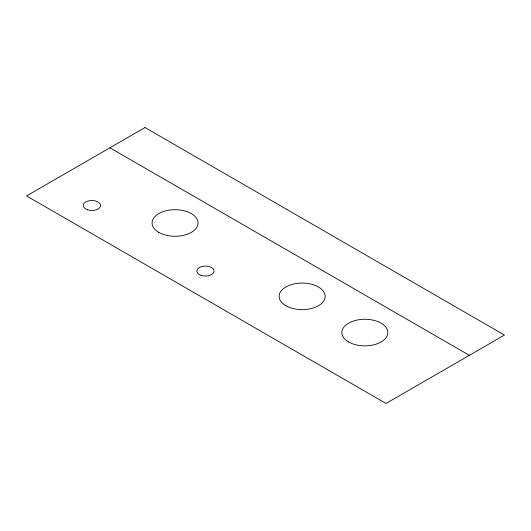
<?xml version="1.0" encoding="UTF-8"?>
<svg xmlns="http://www.w3.org/2000/svg" width="531" height="531" viewBox="0 0 531 531"><rect width="100%" height="100%" fill="white"/><g stroke="black" fill="none" stroke-linecap="round" stroke-linejoin="round"><path stroke-width="0.8" d="M109.904 147.804L469.358 355.332M144.996 127.546L26.55 195.926L386.004 403.454L504.45 335.074L144.996 127.546M285.87 305.737A22.999 13.282 0 0 0 324.355 299.783A22.999 13.282 0 0 0 296.185 283.521A22.999 13.282 0 0 0 285.87 305.737M348.595 341.951A22.999 13.282 0 0 0 387.072 335.997A22.999 13.282 0 0 0 358.903 319.728A22.999 13.282 0 0 0 348.595 341.951M158.802 232.372A22.999 13.282 0 0 0 197.286 226.425A22.999 13.282 0 0 0 169.117 210.157A22.999 13.282 0 0 0 158.802 232.372M201.149 275.363A8.629 4.978 0 0 0 214.086 271.049A8.629 4.978 0 0 0 201.149 266.741A8.629 4.978 0 0 0 201.149 275.363M87.602 209.811A8.629 4.978 0 0 0 100.538 205.497A8.629 4.978 0 0 0 87.602 201.183A8.629 4.978 0 0 0 87.602 209.811"/></g></svg>
